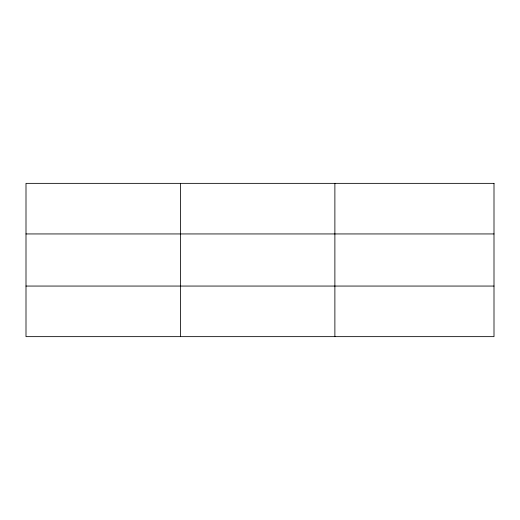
<?xml version="1.0" encoding="UTF-8"?>
<svg xmlns="http://www.w3.org/2000/svg" width="520" height="520" viewBox="0 0 520 520"><rect width="100%" height="100%" fill="white"/><g stroke="black" fill="none" stroke-linecap="round" stroke-linejoin="round"><path stroke-width="0.78" d="M180.44 183.358L180.44 336.642M334.88 183.358L334.88 336.642M26 233.942L494 233.942M26 286.058L494 286.058M494 183.358L494 336.642L26 336.642L26 183.358L494 183.358"/></g></svg>
